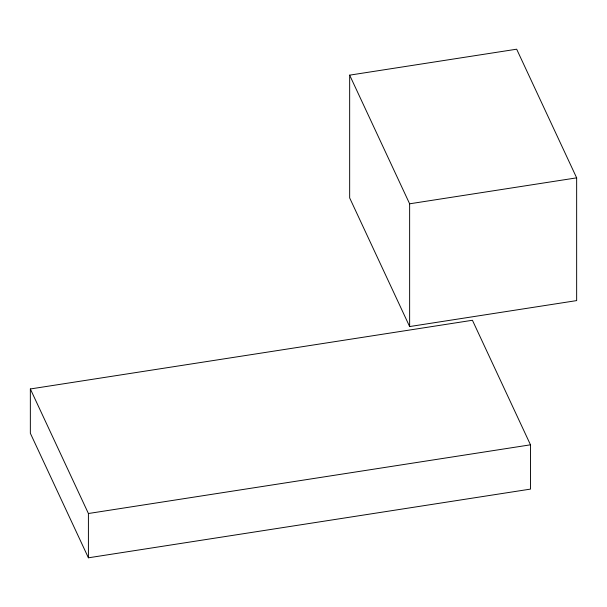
<?xml version="1.0" encoding="UTF-8"?>
<svg xmlns="http://www.w3.org/2000/svg" width="607" height="607" viewBox="0 0 607 607"><rect width="100%" height="100%" fill="white"/><g stroke="black" fill="none" stroke-linecap="round" stroke-linejoin="round"><path stroke-width="0.91" d="M349.662 75.147L516.671 49.197L576.65 177.851L576.65 300.602L409.634 326.558L349.662 197.905L349.662 75.147L409.634 203.8L409.634 326.558M409.634 203.8L576.65 177.851M30.35 388.966L472.428 320.268L530.488 444.817L530.488 489.105L88.41 557.803L30.35 433.261L30.35 388.966L88.41 513.514L88.41 557.803M88.41 513.514L530.488 444.817"/></g></svg>
